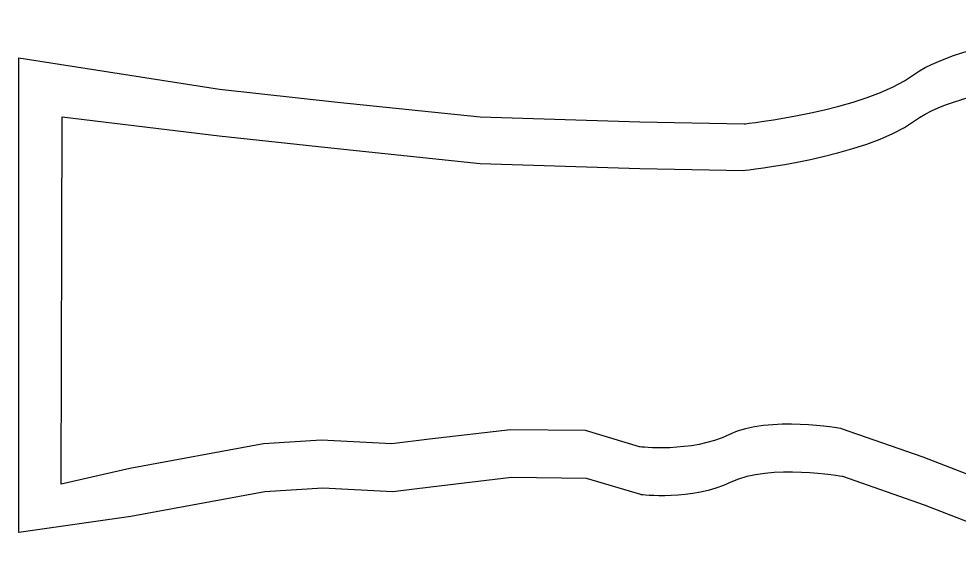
# Model space of a CAD drawing. Extents: x -192 to 192, y 100 to 188.
# Drawn here: x 7.15 to 48.11, y 102.39 to 125.9 of the extents above; entities that cross this region are included whole.
import ezdxf

# ---------------------------------------------------------------- set-up
doc = ezdxf.new("R2010")
doc.units = 0
doc.layers.add('Cut', color=7, linetype='CONTINUOUS')

msp = doc.modelspace()

# ---------------------------------------------------------------- linework, layer by layer
at = {"layer": 'Cut', "color": 5}
for points in [[(34.235115, 105.159827), (31.878383, 105.862712), (28.612033, 105.904058), (25.097608, 105.490598), (23.44376, 105.283867), (20.384142, 105.44925), (17.862025, 105.283867), (12.032213, 104.208865), (7.153363, 103.505979), (7.14875, 124.198037), (15.884519, 122.831444), (21.025185, 122.269858), (27.245823, 121.621875), (34.20084, 121.405881), (38.736723, 121.319483)], [(34.1816, 107.246835), (31.824869, 107.949721), (28.558519, 107.991067), (25.044094, 107.577606), (23.390246, 107.370875), (20.330627, 107.536258), (17.80851, 107.370875), (11.978698, 106.295873), (8.999998, 105.621875), (9.042583, 121.621875), (15.878202, 120.803585), (21.018869, 120.242), (27.239506, 119.594017), (34.194523, 119.378023), (38.730406, 119.291625)], [(52.497962, 104.476642), (46.54411, 106.792027), (42.98834, 108.032413)], [(52.551477, 102.389633), (46.597625, 104.705019), (43.041854, 105.945404)]]:
    msp.add_lwpolyline(points, dxfattribs=at)
for points in [[(46.166927, 123.479427), (48.326871, 125.077785), (55.886673, 125.898565), (55.886673, 125.898565)], [(46.16061, 121.451569), (48.320554, 123.049927), (55.880356, 123.870706), (55.880356, 123.870706)], [(38.736723, 121.319483), (38.736723, 121.319483), (44.006983, 121.881069), (46.166927, 123.479427)], [(38.730406, 119.291625), (38.730406, 119.291625), (44.000667, 119.85321), (46.16061, 121.451569)], [(42.98834, 108.032413), (42.98834, 108.032413), (39.804681, 108.61126), (38.109488, 107.784335)], [(38.109488, 107.784335), (36.414294, 106.957413), (34.1816, 107.246835), (34.1816, 107.246835)], [(43.041854, 105.945404), (43.041854, 105.945404), (39.858196, 106.524252), (38.163002, 105.697327)], [(38.163002, 105.697327), (36.467808, 104.870404), (34.235115, 105.159827), (34.235115, 105.159827)]]:
    msp.add_open_spline(points, degree=3, dxfattribs=at)

doc.saveas('drawing.dxf')
